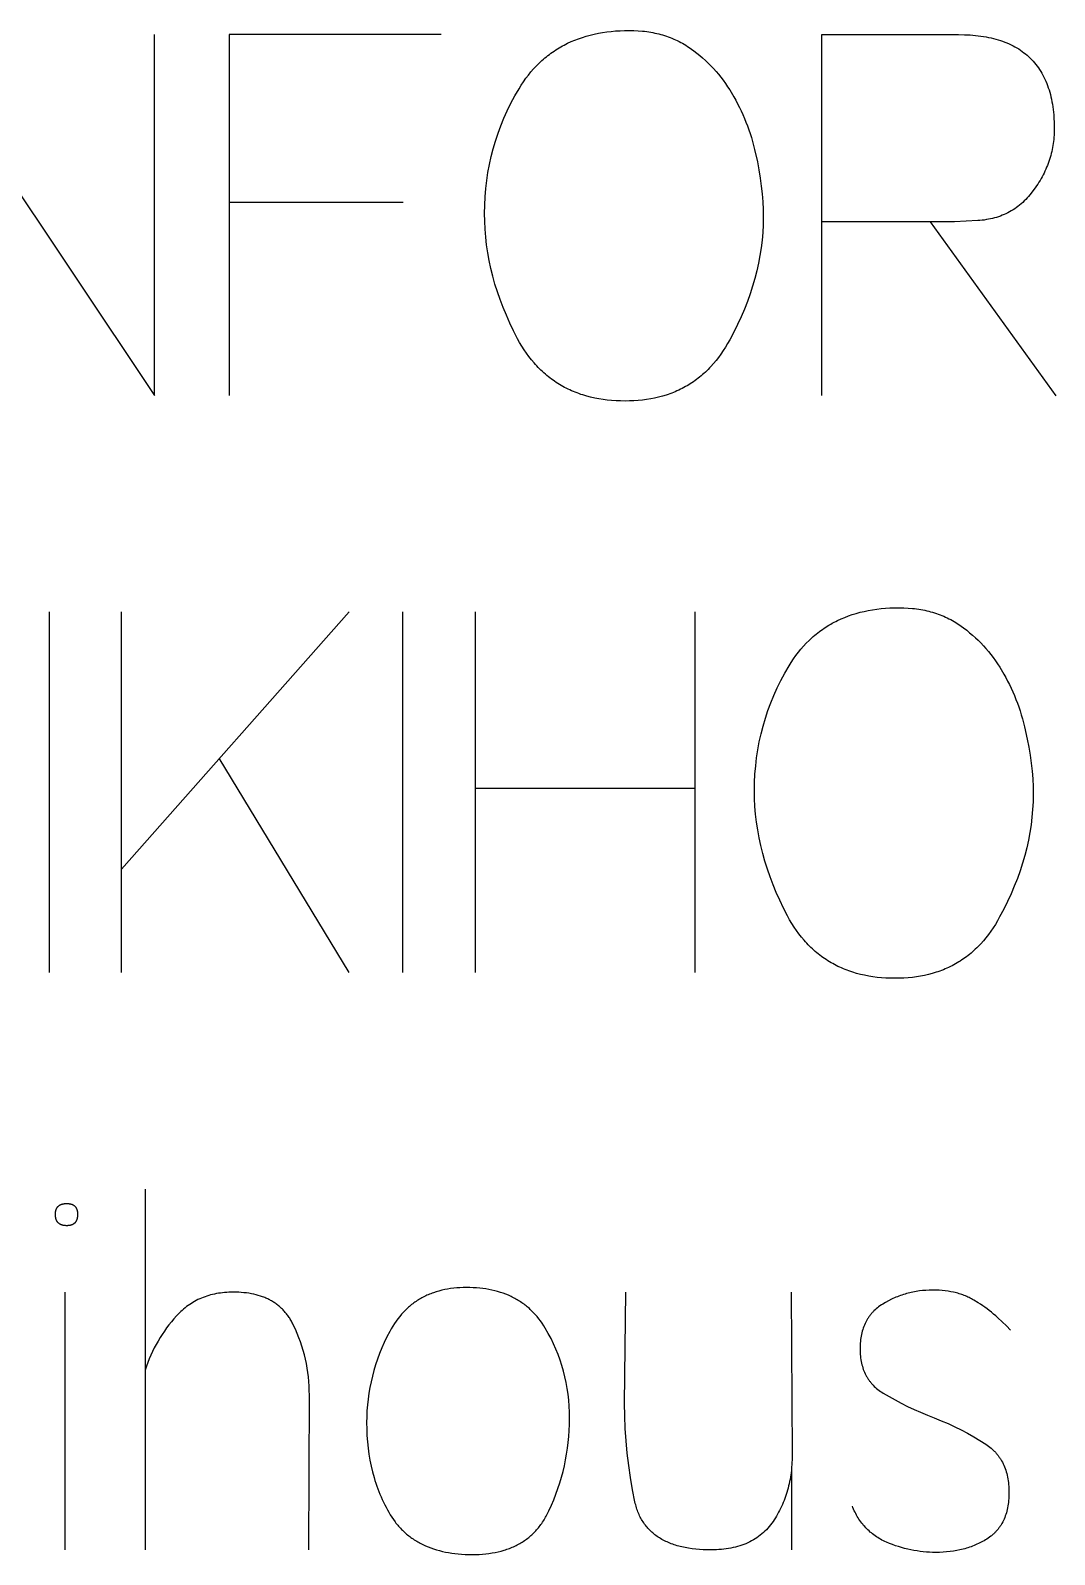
# Model space of a CAD drawing. Header units: millimetres. Extents: x -1220 to 1220, y -1270 to 3560.
# Drawn here: x -182.2 to 28, y 2300.1 to 2612.7 of the extents above; entities that cross this region are included whole.
import ezdxf

# ---------------------------------------------------------------- set-up
doc = ezdxf.new("R2010")
doc.units = ezdxf.units.MM
doc.layers.add('TC', color=220, linetype='Continuous', true_color=0xff00bb)

msp = doc.modelspace()

# ---------------------------------------------------------------- linework, layer by layer
at = {"layer": 'TC'}
for points in [[(-206.25, 2537.84), (-206.25, 2611.84), (-156.77, 2537.84), (-156.77, 2611.84)], [(-97.89, 2611.84), (-141.45, 2611.84), (-141.45, 2537.84)], [(-19.77, 2537.84), (-19.77, 2611.84), (8.25, 2611.84), (9.46, 2611.82), (10.63, 2611.76), (11.2, 2611.72), (11.76, 2611.67), (12.31, 2611.61), (12.85, 2611.53), (13.39, 2611.45), (13.91, 2611.36), (14.42, 2611.27), (14.93, 2611.16), (15.42, 2611.04), (15.91, 2610.91), (16.38, 2610.77), (16.85, 2610.63), (17.3, 2610.47), (17.75, 2610.31), (18.19, 2610.13), (18.62, 2609.95), (19.03, 2609.75), (19.44, 2609.55), (19.84, 2609.34), (20.23, 2609.12), (20.61, 2608.89), (20.98, 2608.64), (21.34, 2608.39), (21.69, 2608.13), (22.03, 2607.86), (22.36, 2607.59), (22.68, 2607.3), (22.99, 2607), (23.3, 2606.69), (23.59, 2606.38), (23.87, 2606.05), (24.15, 2605.72), (24.41, 2605.37), (24.66, 2605.02), (24.91, 2604.65), (25.14, 2604.28), (25.37, 2603.9), (25.59, 2603.51), (25.79, 2603.1), (25.99, 2602.69), (26.18, 2602.27), (26.35, 2601.84), (26.52, 2601.4), (26.68, 2600.95), (26.83, 2600.5), (26.97, 2600.03), (27.1, 2599.55), (27.22, 2599.07), (27.33, 2598.57), (27.43, 2598.06), (27.52, 2597.55), (27.6, 2597.03), (27.67, 2596.49), (27.74, 2595.95), (27.79, 2595.4), (27.83, 2594.83), (27.89, 2593.68), (27.91, 2592.49), (27.9, 2592.06), (27.89, 2591.62), (27.87, 2591.19), (27.84, 2590.77), (27.8, 2590.34), (27.75, 2589.92), (27.7, 2589.49), (27.63, 2589.08), (27.56, 2588.66), (27.48, 2588.24), (27.38, 2587.83), (27.28, 2587.42), (27.18, 2587.01), (27.06, 2586.61), (26.93, 2586.21), (26.8, 2585.8), (26.66, 2585.41), (26.5, 2585.01), (26.34, 2584.62), (26.17, 2584.22), (26, 2583.83), (25.81, 2583.45), (25.62, 2583.06), (25.41, 2582.68), (25.2, 2582.3), (24.98, 2581.92), (24.75, 2581.55), (24.51, 2581.17), (24.26, 2580.8), (24.01, 2580.43), (23.74, 2580.06), (23.2, 2579.34), (22.92, 2578.99), (22.63, 2578.66), (22.34, 2578.33), (22.04, 2578.02), (21.74, 2577.72), (21.43, 2577.42), (21.11, 2577.14), (20.79, 2576.87), (20.46, 2576.61), (20.13, 2576.36), (19.79, 2576.13), (19.44, 2575.9), (19.09, 2575.68), (18.73, 2575.48), (18.37, 2575.29), (18, 2575.1), (17.62, 2574.93), (17.24, 2574.77), (16.85, 2574.62), (16.46, 2574.48), (16.06, 2574.35), (15.65, 2574.24), (15.24, 2574.13), (14.83, 2574.03), (14.4, 2573.95), (13.97, 2573.88), (13.54, 2573.81), (13.1, 2573.76), (12.65, 2573.72), (12.19, 2573.69), (7.4, 2573.46), (2.43, 2573.46), (-19.66, 2573.46)], [(-105.71, 2577.37), (-141.45, 2577.37)], [(2.43, 2573.46), (28.23, 2537.73)], [(-178.34, 2493.44), (-178.34, 2419.44)], [(-163.54, 2440.69), (-116.81, 2493.44)], [(-163.54, 2419.44), (-163.54, 2493.44)], [(-105.82, 2493.44), (-105.82, 2419.44)], [(-90.91, 2493.44), (-90.91, 2419.44)], [(-45.77, 2419.44), (-45.77, 2493.44)], [(-116.81, 2419.44), (-143.45, 2463.41)], [(-45.77, 2457.18), (-90.91, 2457.18)], [(-158.68, 2375.04), (-158.68, 2301.04)], [(-175.17, 2353.89), (-175.17, 2301.04)], [(-125.06, 2301.04), (-124.95, 2332.75), (-124.97, 2333.7), (-125.01, 2334.64), (-125.07, 2335.58), (-125.16, 2336.5), (-125.27, 2337.43), (-125.41, 2338.34), (-125.58, 2339.25), (-125.77, 2340.15), (-125.99, 2341.05), (-126.23, 2341.94), (-126.5, 2342.82), (-126.8, 2343.69), (-127.12, 2344.56), (-127.46, 2345.42), (-127.83, 2346.28), (-128.33, 2347.34), (-128.44, 2347.54), (-128.54, 2347.75), (-128.65, 2347.95), (-128.76, 2348.14), (-128.88, 2348.34), (-129, 2348.53), (-129.12, 2348.71), (-129.24, 2348.9), (-129.37, 2349.08), (-129.5, 2349.25), (-129.63, 2349.43), (-129.77, 2349.6), (-129.91, 2349.76), (-130.05, 2349.93), (-130.19, 2350.09), (-130.34, 2350.25), (-130.49, 2350.4), (-130.65, 2350.55), (-130.8, 2350.7), (-130.96, 2350.84), (-131.12, 2350.98), (-131.29, 2351.12), (-131.46, 2351.25), (-131.63, 2351.38), (-131.8, 2351.51), (-131.98, 2351.63), (-132.16, 2351.75), (-132.34, 2351.87), (-132.53, 2351.98), (-132.72, 2352.1), (-132.91, 2352.2), (-133.1, 2352.31), (-133.3, 2352.41), (-133.5, 2352.5), (-133.71, 2352.6), (-133.91, 2352.69), (-134.12, 2352.78), (-134.33, 2352.86), (-134.55, 2352.94), (-134.77, 2353.02), (-134.99, 2353.09), (-135.44, 2353.23), (-135.9, 2353.36), (-136.38, 2353.47), (-136.86, 2353.57), (-137.36, 2353.66), (-137.87, 2353.73), (-138.39, 2353.79), (-138.93, 2353.83), (-139.47, 2353.87), (-140.03, 2353.89), (-140.6, 2353.89), (-141.05, 2353.89), (-141.49, 2353.88), (-141.92, 2353.85), (-142.35, 2353.82), (-142.78, 2353.78), (-143.2, 2353.72), (-143.61, 2353.66), (-144.02, 2353.59), (-144.43, 2353.51), (-144.82, 2353.42), (-145.22, 2353.32), (-145.6, 2353.21), (-145.99, 2353.09), (-146.36, 2352.96), (-146.73, 2352.83), (-147.1, 2352.68), (-147.46, 2352.52), (-147.82, 2352.36), (-148.17, 2352.18), (-148.51, 2351.99), (-148.85, 2351.8), (-149.18, 2351.6), (-149.51, 2351.38), (-149.84, 2351.16), (-150.15, 2350.93), (-150.47, 2350.68), (-150.77, 2350.43), (-151.08, 2350.17), (-151.37, 2349.9), (-151.66, 2349.62), (-151.95, 2349.33), (-152.23, 2349.03), (-152.76, 2348.43), (-153.28, 2347.82), (-153.78, 2347.19), (-154.26, 2346.55), (-154.72, 2345.9), (-155.17, 2345.24), (-155.6, 2344.57), (-156.01, 2343.88), (-156.4, 2343.18), (-156.78, 2342.47), (-157.14, 2341.74), (-157.48, 2341), (-157.81, 2340.25), (-158.11, 2339.49), (-158.4, 2338.72), (-158.68, 2337.93)], [(-26.11, 2353.89), (-25.9, 2320.7), (-25.9, 2319.72), (-25.94, 2318.75), (-26, 2317.8), (-26.05, 2317.33), (-26.1, 2316.86), (-26.17, 2316.4), (-26.24, 2315.94), (-26.31, 2315.49), (-26.4, 2315.04), (-26.49, 2314.59), (-26.6, 2314.15), (-26.71, 2313.71), (-26.82, 2313.27), (-26.95, 2312.84), (-27.09, 2312.42), (-27.23, 2311.99), (-27.38, 2311.57), (-27.54, 2311.16), (-27.7, 2310.75), (-27.88, 2310.34), (-28.06, 2309.94), (-28.25, 2309.54), (-28.45, 2309.14), (-28.66, 2308.75), (-28.87, 2308.36), (-29.09, 2307.98), (-29.32, 2307.6), (-29.56, 2307.22), (-29.81, 2306.85), (-30.07, 2306.49), (-30.33, 2306.15), (-30.61, 2305.81), (-30.89, 2305.49), (-31.18, 2305.18), (-31.48, 2304.88), (-31.79, 2304.59), (-32.11, 2304.31), (-32.44, 2304.04), (-32.78, 2303.79), (-33.12, 2303.54), (-33.48, 2303.31), (-33.84, 2303.09), (-34.22, 2302.88), (-34.6, 2302.68), (-34.99, 2302.49), (-35.39, 2302.31), (-35.8, 2302.15), (-36.22, 2302), (-36.65, 2301.85), (-37.09, 2301.72), (-37.53, 2301.6), (-37.99, 2301.5), (-38.45, 2301.4), (-38.93, 2301.32), (-39.41, 2301.24), (-39.9, 2301.18), (-40.4, 2301.13), (-40.91, 2301.09), (-41.43, 2301.06), (-41.96, 2301.04), (-42.5, 2301.04), (-43.32, 2301.05), (-44.13, 2301.08), (-44.92, 2301.12), (-45.68, 2301.19), (-46.42, 2301.28), (-47.14, 2301.38), (-47.83, 2301.51), (-48.51, 2301.65), (-48.84, 2301.73), (-49.16, 2301.81), (-49.48, 2301.9), (-49.79, 2302), (-50.1, 2302.1), (-50.4, 2302.2), (-50.7, 2302.31), (-50.99, 2302.42), (-51.28, 2302.54), (-51.56, 2302.66), (-51.83, 2302.79), (-52.1, 2302.92), (-52.36, 2303.06), (-52.62, 2303.2), (-52.87, 2303.34), (-53.12, 2303.49), (-53.36, 2303.65), (-53.6, 2303.81), (-53.83, 2303.98), (-54.06, 2304.15), (-54.27, 2304.32), (-54.49, 2304.5), (-54.7, 2304.69), (-54.9, 2304.88), (-55.1, 2305.07), (-55.29, 2305.27), (-55.48, 2305.48), (-55.66, 2305.68), (-55.84, 2305.9), (-56.01, 2306.12), (-56.17, 2306.34), (-56.33, 2306.57), (-56.49, 2306.8), (-56.64, 2307.04), (-56.78, 2307.28), (-56.92, 2307.53), (-57.05, 2307.78), (-57.18, 2308.04), (-57.3, 2308.3), (-57.41, 2308.56), (-57.52, 2308.84), (-57.63, 2309.11), (-57.73, 2309.39), (-57.82, 2309.68), (-57.91, 2309.97), (-57.99, 2310.26), (-58.07, 2310.56), (-58.14, 2310.87), (-58.64, 2313.36), (-59.07, 2315.86), (-59.43, 2318.37), (-59.73, 2320.88), (-59.96, 2323.41), (-60.12, 2325.95), (-60.22, 2328.5), (-60.26, 2331.06), (-60.05, 2353.89)], [(18.92, 2346.07), (18.07, 2346.97), (17.21, 2347.83), (16.34, 2348.64), (15.9, 2349.03), (15.46, 2349.4), (15.02, 2349.77), (14.57, 2350.12), (14.12, 2350.46), (13.67, 2350.79), (13.22, 2351.11), (12.76, 2351.41), (12.3, 2351.71), (11.38, 2352.27), (11.15, 2352.41), (10.92, 2352.54), (10.68, 2352.66), (10.43, 2352.78), (10.19, 2352.9), (9.94, 2353.01), (9.68, 2353.12), (9.43, 2353.22), (9.17, 2353.32), (8.91, 2353.41), (8.64, 2353.5), (8.37, 2353.58), (8.1, 2353.66), (7.82, 2353.74), (7.54, 2353.81), (7.26, 2353.87), (6.69, 2353.99), (6.1, 2354.09), (5.5, 2354.17), (4.88, 2354.24), (4.26, 2354.28), (3.61, 2354.31), (2.96, 2354.32), (2.26, 2354.31), (1.57, 2354.27), (0.89, 2354.22), (0.22, 2354.14), (-0.45, 2354.04), (-1.11, 2353.92), (-1.43, 2353.85), (-1.76, 2353.77), (-2.08, 2353.69), (-2.4, 2353.6), (-2.72, 2353.51), (-3.04, 2353.41), (-3.36, 2353.31), (-3.67, 2353.2), (-3.98, 2353.09), (-4.29, 2352.97), (-4.6, 2352.84), (-4.91, 2352.71), (-5.21, 2352.57), (-5.52, 2352.43), (-6.12, 2352.13), (-6.71, 2351.81), (-7.29, 2351.46), (-7.58, 2351.28), (-7.86, 2351.09), (-8.13, 2350.9), (-8.38, 2350.69), (-8.63, 2350.49), (-8.87, 2350.27), (-9.11, 2350.05), (-9.22, 2349.93), (-9.33, 2349.82), (-9.44, 2349.7), (-9.54, 2349.58), (-9.65, 2349.46), (-9.75, 2349.34), (-9.85, 2349.21), (-9.94, 2349.09), (-10.04, 2348.96), (-10.13, 2348.83), (-10.22, 2348.7), (-10.31, 2348.57), (-10.39, 2348.43), (-10.47, 2348.3), (-10.55, 2348.16), (-10.63, 2348.02), (-10.71, 2347.88), (-10.78, 2347.74), (-10.92, 2347.45), (-11.06, 2347.15), (-11.18, 2346.84), (-11.29, 2346.53), (-11.4, 2346.21), (-11.49, 2345.89), (-11.58, 2345.56), (-11.65, 2345.22), (-11.72, 2344.87), (-11.78, 2344.52), (-11.83, 2344.16), (-11.87, 2343.8), (-11.9, 2343.42), (-11.93, 2343.04), (-11.94, 2342.66), (-11.95, 2342.27), (-11.94, 2341.88), (-11.93, 2341.5), (-11.9, 2341.13), (-11.87, 2340.76), (-11.83, 2340.4), (-11.78, 2340.05), (-11.72, 2339.7), (-11.65, 2339.36), (-11.57, 2339.02), (-11.48, 2338.7), (-11.38, 2338.38), (-11.28, 2338.06), (-11.16, 2337.76), (-11.03, 2337.46), (-10.9, 2337.16), (-10.83, 2337.02), (-10.76, 2336.87), (-10.68, 2336.73), (-10.6, 2336.59), (-10.52, 2336.46), (-10.44, 2336.32), (-10.36, 2336.18), (-10.27, 2336.05), (-10.18, 2335.92), (-10.09, 2335.79), (-9.99, 2335.66), (-9.9, 2335.54), (-9.8, 2335.41), (-9.7, 2335.29), (-9.59, 2335.17), (-9.49, 2335.05), (-9.38, 2334.93), (-9.27, 2334.81), (-9.04, 2334.58), (-8.8, 2334.36), (-8.56, 2334.15), (-8.3, 2333.94), (-8.04, 2333.74), (-7.76, 2333.54), (-7.48, 2333.36), (-7.19, 2333.17), (-5.98, 2332.47), (-4.75, 2331.79), (-3.49, 2331.12), (-2.19, 2330.48), (-0.87, 2329.85), (0.48, 2329.25), (1.87, 2328.66), (3.28, 2328.1), (4.71, 2327.53), (6.12, 2326.93), (7.49, 2326.3), (8.83, 2325.64), (10.13, 2324.95), (11.4, 2324.23), (12.64, 2323.49), (13.85, 2322.71), (14.14, 2322.51), (14.43, 2322.31), (14.7, 2322.1), (14.96, 2321.88), (15.22, 2321.66), (15.47, 2321.42), (15.59, 2321.31), (15.7, 2321.19), (15.82, 2321.06), (15.93, 2320.94), (16.04, 2320.81), (16.15, 2320.68), (16.25, 2320.55), (16.36, 2320.42), (16.46, 2320.29), (16.56, 2320.15), (16.65, 2320.01), (16.75, 2319.87), (16.84, 2319.73), (16.93, 2319.59), (17.1, 2319.3), (17.26, 2319), (17.42, 2318.69), (17.56, 2318.38), (17.7, 2318.06), (17.82, 2317.73), (17.94, 2317.39), (18.04, 2317.05), (18.14, 2316.69), (18.23, 2316.34), (18.31, 2315.97), (18.38, 2315.6), (18.44, 2315.21), (18.49, 2314.83), (18.53, 2314.43), (18.56, 2314.03), (18.59, 2313.62), (18.6, 2313.2), (18.61, 2312.77), (18.6, 2312.36), (18.59, 2311.95), (18.57, 2311.56), (18.54, 2311.17), (18.5, 2310.78), (18.45, 2310.41), (18.39, 2310.04), (18.32, 2309.68), (18.25, 2309.33), (18.16, 2308.98), (18.07, 2308.64), (17.97, 2308.31), (17.86, 2307.99), (17.74, 2307.67), (17.61, 2307.36), (17.47, 2307.06), (17.32, 2306.77), (17.17, 2306.48), (17.09, 2306.34), (17, 2306.2), (16.92, 2306.07), (16.83, 2305.93), (16.74, 2305.8), (16.65, 2305.67), (16.55, 2305.54), (16.46, 2305.41), (16.36, 2305.29), (16.26, 2305.16), (16.15, 2305.04), (16.05, 2304.92), (15.94, 2304.8), (15.83, 2304.69), (15.72, 2304.57), (15.61, 2304.46), (15.49, 2304.35), (15.37, 2304.24), (15.25, 2304.13), (15.13, 2304.03), (15, 2303.93), (14.87, 2303.83), (14.61, 2303.63), (14.34, 2303.44), (14.06, 2303.26), (13.78, 2303.09), (13.5, 2302.92), (13.21, 2302.77), (12.93, 2302.61), (12.63, 2302.47), (12.34, 2302.32), (12.04, 2302.19), (11.74, 2302.05), (11.44, 2301.93), (11.13, 2301.81), (10.82, 2301.69), (10.51, 2301.58), (10.19, 2301.48), (9.87, 2301.38), (9.55, 2301.28), (9.22, 2301.2), (8.9, 2301.11), (8.56, 2301.03), (7.89, 2300.89), (7.21, 2300.78), (6.51, 2300.68), (5.8, 2300.61), (5.08, 2300.55), (4.34, 2300.52), (3.59, 2300.51), (2.95, 2300.52), (2.3, 2300.54), (1.66, 2300.58), (1.02, 2300.64), (0.38, 2300.71), (-0.26, 2300.81), (-0.9, 2300.91), (-1.53, 2301.04), (-2.17, 2301.18), (-2.8, 2301.33), (-3.43, 2301.51), (-4.06, 2301.7), (-4.68, 2301.9), (-5.31, 2302.13), (-5.93, 2302.37), (-6.55, 2302.62), (-6.86, 2302.76), (-7.16, 2302.91), (-7.46, 2303.06), (-7.75, 2303.22), (-8.03, 2303.39), (-8.31, 2303.56), (-8.59, 2303.74), (-8.85, 2303.92), (-9.11, 2304.11), (-9.37, 2304.3), (-9.62, 2304.5), (-9.86, 2304.7), (-10.1, 2304.91), (-10.33, 2305.13), (-10.56, 2305.35), (-10.78, 2305.58), (-11, 2305.82), (-11.21, 2306.06), (-11.41, 2306.3), (-11.61, 2306.55), (-11.8, 2306.81), (-11.99, 2307.07), (-12.17, 2307.34), (-12.34, 2307.62), (-12.51, 2307.9), (-12.67, 2308.18), (-12.83, 2308.48), (-12.98, 2308.77), (-13.13, 2309.08), (-13.27, 2309.39), (-13.4, 2309.7), (-13.53, 2310.02)], [(-26.01, 2318.06), (-26.01, 2301.04)]]:
    msp.add_lwpolyline(points, dxfattribs=at)
for points in [[(-59.31, 2612.68), (-58.39, 2612.67), (-57.49, 2612.62), (-56.61, 2612.55), (-56.17, 2612.51), (-55.74, 2612.45), (-55.32, 2612.39), (-54.9, 2612.32), (-54.48, 2612.25), (-54.07, 2612.16), (-53.66, 2612.07), (-53.26, 2611.97), (-52.86, 2611.87), (-52.46, 2611.76), (-52.07, 2611.64), (-51.68, 2611.51), (-51.3, 2611.38), (-50.92, 2611.24), (-50.55, 2611.09), (-50.18, 2610.93), (-49.81, 2610.77), (-49.45, 2610.6), (-49.1, 2610.42), (-48.75, 2610.24), (-48.4, 2610.05), (-48.06, 2609.85), (-47.72, 2609.64), (-47.38, 2609.43), (-47.05, 2609.21), (-46.09, 2608.53), (-45.46, 2608.05), (-44.85, 2607.56), (-44.25, 2607.06), (-43.67, 2606.54), (-43.11, 2606), (-42.56, 2605.45), (-42.02, 2604.89), (-41.5, 2604.3), (-40.99, 2603.71), (-40.5, 2603.09), (-40.03, 2602.46), (-39.56, 2601.82), (-39.12, 2601.15), (-38.69, 2600.48), (-37.85, 2599.08), (-37.45, 2598.37), (-37.07, 2597.64), (-36.7, 2596.91), (-36.34, 2596.17), (-36, 2595.42), (-35.67, 2594.66), (-35.36, 2593.89), (-35.06, 2593.11), (-34.78, 2592.33), (-34.52, 2591.53), (-34.26, 2590.73), (-34.03, 2589.91), (-33.81, 2589.09), (-33.6, 2588.26), (-33.03, 2585.73), (-32.71, 2584.07), (-32.44, 2582.42), (-32.22, 2580.78), (-32.04, 2579.17), (-31.92, 2577.57), (-31.84, 2575.98), (-31.82, 2574.41), (-31.85, 2572.84), (-31.93, 2571.27), (-32.06, 2569.7), (-32.25, 2568.12), (-32.49, 2566.55), (-32.79, 2564.98), (-33.13, 2563.41), (-33.54, 2561.83), (-33.99, 2560.26), (-34.5, 2558.69), (-35.07, 2557.12), (-35.68, 2555.54), (-36.36, 2553.97), (-37.08, 2552.4), (-37.86, 2550.83), (-38.69, 2549.25), (-39.12, 2548.48), (-39.57, 2547.73), (-40.03, 2547.01), (-40.51, 2546.31), (-41, 2545.63), (-41.51, 2544.98), (-42.03, 2544.35), (-42.57, 2543.75), (-42.84, 2543.46), (-43.12, 2543.17), (-43.41, 2542.89), (-43.69, 2542.62), (-43.98, 2542.35), (-44.28, 2542.09), (-44.58, 2541.84), (-44.88, 2541.59), (-45.19, 2541.35), (-45.5, 2541.11), (-45.81, 2540.88), (-46.13, 2540.65), (-46.45, 2540.44), (-46.78, 2540.22), (-47.11, 2540.02), (-47.44, 2539.82), (-47.78, 2539.63), (-48.12, 2539.44), (-48.46, 2539.26), (-48.81, 2539.08), (-49.16, 2538.91), (-49.52, 2538.75), (-49.88, 2538.59), (-50.25, 2538.44), (-50.61, 2538.3), (-50.99, 2538.16), (-51.36, 2538.03), (-51.74, 2537.9), (-52.51, 2537.67), (-53.3, 2537.46), (-54.1, 2537.28), (-54.92, 2537.12), (-55.75, 2536.98), (-56.6, 2536.87), (-57.47, 2536.78), (-58.35, 2536.72), (-59.24, 2536.69), (-60.15, 2536.67), (-61.09, 2536.69), (-62.02, 2536.72), (-62.93, 2536.79), (-63.83, 2536.87), (-64.7, 2536.99), (-65.57, 2537.12), (-66.41, 2537.29), (-67.24, 2537.47), (-68.05, 2537.69), (-68.85, 2537.92), (-69.24, 2538.05), (-69.63, 2538.19), (-70.01, 2538.33), (-70.39, 2538.47), (-70.77, 2538.63), (-71.14, 2538.79), (-71.51, 2538.95), (-71.87, 2539.12), (-72.23, 2539.3), (-72.59, 2539.48), (-72.94, 2539.68), (-73.29, 2539.87), (-73.63, 2540.07), (-73.97, 2540.28), (-74.3, 2540.5), (-74.63, 2540.72), (-74.96, 2540.95), (-75.28, 2541.18), (-75.6, 2541.42), (-75.92, 2541.67), (-76.23, 2541.92), (-76.53, 2542.18), (-76.84, 2542.45), (-77.14, 2542.72), (-77.43, 2543), (-77.72, 2543.28), (-78.01, 2543.57), (-78.29, 2543.87), (-78.57, 2544.17), (-78.84, 2544.48), (-79.37, 2545.12), (-79.89, 2545.78), (-80.4, 2546.47), (-80.88, 2547.18), (-81.35, 2547.92), (-81.81, 2548.68), (-82.25, 2549.47), (-83.06, 2551.06), (-83.83, 2552.67), (-84.54, 2554.27), (-85.21, 2555.87), (-85.81, 2557.47), (-86.37, 2559.07), (-86.87, 2560.68), (-87.32, 2562.28), (-87.72, 2563.89), (-88.06, 2565.5), (-88.35, 2567.1), (-88.59, 2568.71), (-88.77, 2570.32), (-88.91, 2571.93), (-88.98, 2573.54), (-89.01, 2575.15), (-88.98, 2576.86), (-88.9, 2578.56), (-88.76, 2580.24), (-88.57, 2581.91), (-88.32, 2583.56), (-88.02, 2585.19), (-87.66, 2586.81), (-87.24, 2588.42), (-86.77, 2590.01), (-86.24, 2591.59), (-85.66, 2593.15), (-85.03, 2594.7), (-84.34, 2596.23), (-83.59, 2597.75), (-82.79, 2599.25), (-81.93, 2600.74), (-81.47, 2601.47), (-81, 2602.18), (-80.51, 2602.87), (-80, 2603.54), (-79.48, 2604.18), (-78.94, 2604.8), (-78.39, 2605.39), (-77.82, 2605.96), (-77.53, 2606.24), (-77.23, 2606.51), (-76.93, 2606.78), (-76.63, 2607.04), (-76.32, 2607.29), (-76.01, 2607.54), (-75.7, 2607.78), (-75.38, 2608.02), (-75.05, 2608.25), (-74.73, 2608.47), (-74.4, 2608.69), (-74.06, 2608.9), (-73.72, 2609.11), (-73.38, 2609.31), (-73.03, 2609.51), (-72.68, 2609.7), (-72.32, 2609.88), (-71.96, 2610.06), (-71.23, 2610.4), (-70.48, 2610.71), (-69.72, 2611), (-68.94, 2611.27), (-68.15, 2611.52), (-67.33, 2611.74), (-66.51, 2611.94), (-65.66, 2612.11), (-64.8, 2612.26), (-63.93, 2612.39), (-63.04, 2612.5), (-62.13, 2612.58), (-61.2, 2612.64), (-60.26, 2612.67)], [(-3.91, 2494.28), (-2.99, 2494.27), (-2.1, 2494.22), (-1.21, 2494.15), (-0.78, 2494.11), (-0.35, 2494.05), (0.08, 2493.99), (0.5, 2493.92), (0.91, 2493.85), (1.33, 2493.76), (1.74, 2493.67), (2.14, 2493.57), (2.54, 2493.47), (2.93, 2493.36), (3.32, 2493.24), (3.71, 2493.11), (4.09, 2492.98), (4.47, 2492.84), (4.85, 2492.69), (5.21, 2492.53), (5.58, 2492.37), (5.94, 2492.2), (6.3, 2492.02), (6.65, 2491.84), (7, 2491.65), (7.34, 2491.45), (7.68, 2491.24), (8.01, 2491.03), (8.34, 2490.81), (9.31, 2490.13), (9.93, 2489.65), (10.54, 2489.16), (11.14, 2488.66), (11.72, 2488.14), (12.29, 2487.6), (12.84, 2487.05), (13.37, 2486.49), (13.89, 2485.9), (14.4, 2485.31), (14.89, 2484.69), (15.37, 2484.06), (15.83, 2483.42), (16.28, 2482.75), (16.71, 2482.08), (17.54, 2480.68), (17.94, 2479.97), (18.33, 2479.24), (18.7, 2478.51), (19.05, 2477.77), (19.4, 2477.02), (19.72, 2476.26), (20.03, 2475.49), (20.33, 2474.71), (20.61, 2473.93), (20.88, 2473.13), (21.13, 2472.33), (21.37, 2471.51), (21.59, 2470.69), (21.8, 2469.86), (22.36, 2467.33), (22.68, 2465.67), (22.96, 2464.02), (23.18, 2462.38), (23.35, 2460.77), (23.48, 2459.17), (23.55, 2457.58), (23.57, 2456.01), (23.55, 2454.44), (23.47, 2452.87), (23.33, 2451.3), (23.15, 2449.72), (22.9, 2448.15), (22.61, 2446.58), (22.26, 2445.01), (21.86, 2443.43), (21.4, 2441.86), (20.89, 2440.29), (20.33, 2438.72), (19.71, 2437.14), (19.04, 2435.57), (18.31, 2434), (17.54, 2432.43), (16.7, 2430.85), (16.27, 2430.08), (15.83, 2429.33), (15.36, 2428.61), (14.89, 2427.91), (14.4, 2427.23), (13.89, 2426.58), (13.36, 2425.95), (12.82, 2425.35), (12.55, 2425.06), (12.27, 2424.77), (11.99, 2424.49), (11.7, 2424.22), (11.41, 2423.95), (11.11, 2423.69), (10.82, 2423.44), (10.51, 2423.19), (10.21, 2422.95), (9.9, 2422.71), (9.58, 2422.48), (9.27, 2422.25), (8.94, 2422.04), (8.62, 2421.82), (8.29, 2421.62), (7.96, 2421.42), (7.62, 2421.23), (7.28, 2421.04), (6.93, 2420.86), (6.58, 2420.68), (6.23, 2420.51), (5.87, 2420.35), (5.51, 2420.19), (5.15, 2420.04), (4.78, 2419.9), (4.41, 2419.76), (4.03, 2419.63), (3.65, 2419.5), (2.88, 2419.27), (2.09, 2419.06), (1.29, 2418.88), (0.47, 2418.72), (-0.36, 2418.58), (-1.21, 2418.47), (-2.07, 2418.38), (-2.95, 2418.32), (-3.85, 2418.29), (-4.76, 2418.27), (-5.7, 2418.29), (-6.63, 2418.32), (-7.54, 2418.39), (-8.43, 2418.47), (-9.31, 2418.59), (-10.17, 2418.72), (-11.02, 2418.89), (-11.85, 2419.07), (-12.66, 2419.29), (-13.46, 2419.52), (-13.85, 2419.65), (-14.24, 2419.79), (-14.62, 2419.93), (-15, 2420.07), (-15.38, 2420.23), (-15.75, 2420.39), (-16.11, 2420.55), (-16.48, 2420.72), (-16.84, 2420.9), (-17.19, 2421.08), (-17.54, 2421.28), (-17.89, 2421.47), (-18.23, 2421.67), (-18.57, 2421.88), (-18.91, 2422.1), (-19.24, 2422.32), (-19.57, 2422.55), (-19.89, 2422.78), (-20.21, 2423.02), (-20.52, 2423.27), (-20.83, 2423.52), (-21.14, 2423.78), (-21.44, 2424.05), (-21.74, 2424.32), (-22.04, 2424.6), (-22.33, 2424.88), (-22.61, 2425.17), (-22.89, 2425.47), (-23.17, 2425.77), (-23.45, 2426.08), (-23.98, 2426.72), (-24.5, 2427.38), (-25, 2428.07), (-25.49, 2428.78), (-25.96, 2429.52), (-26.41, 2430.28), (-26.85, 2431.07), (-27.67, 2432.66), (-28.44, 2434.27), (-29.15, 2435.87), (-29.81, 2437.47), (-30.42, 2439.07), (-30.97, 2440.67), (-31.48, 2442.28), (-31.93, 2443.88), (-32.32, 2445.49), (-32.67, 2447.1), (-32.96, 2448.7), (-33.19, 2450.31), (-33.38, 2451.92), (-33.51, 2453.53), (-33.59, 2455.14), (-33.62, 2456.75), (-33.59, 2458.46), (-33.51, 2460.16), (-33.37, 2461.84), (-33.17, 2463.51), (-32.93, 2465.16), (-32.62, 2466.79), (-32.26, 2468.41), (-31.85, 2470.02), (-31.38, 2471.61), (-30.85, 2473.19), (-30.27, 2474.75), (-29.63, 2476.3), (-28.94, 2477.83), (-28.19, 2479.35), (-27.39, 2480.85), (-26.53, 2482.34), (-26.08, 2483.07), (-25.6, 2483.78), (-25.11, 2484.47), (-24.61, 2485.14), (-24.09, 2485.78), (-23.55, 2486.4), (-22.99, 2486.99), (-22.42, 2487.56), (-22.13, 2487.84), (-21.84, 2488.11), (-21.54, 2488.38), (-21.24, 2488.64), (-20.93, 2488.89), (-20.62, 2489.14), (-20.3, 2489.38), (-19.98, 2489.62), (-19.66, 2489.85), (-19.33, 2490.07), (-19, 2490.29), (-18.67, 2490.5), (-18.33, 2490.71), (-17.98, 2490.91), (-17.64, 2491.11), (-17.28, 2491.3), (-16.93, 2491.48), (-16.57, 2491.66), (-15.84, 2492), (-15.09, 2492.31), (-14.33, 2492.6), (-13.55, 2492.87), (-12.75, 2493.12), (-11.94, 2493.34), (-11.11, 2493.54), (-10.27, 2493.71), (-9.41, 2493.86), (-8.53, 2493.99), (-7.64, 2494.1), (-6.73, 2494.18), (-5.81, 2494.24), (-4.87, 2494.27)], [(-174.75, 2372.08), (-174.61, 2372.07), (-174.48, 2372.07), (-174.41, 2372.06), (-174.35, 2372.06), (-174.29, 2372.05), (-174.23, 2372.04), (-174.16, 2372.03), (-174.11, 2372.02), (-174.05, 2372.01), (-173.99, 2372), (-173.94, 2371.99), (-173.88, 2371.97), (-173.83, 2371.96), (-173.77, 2371.94), (-173.72, 2371.92), (-173.67, 2371.9), (-173.62, 2371.88), (-173.57, 2371.86), (-173.53, 2371.84), (-173.48, 2371.81), (-173.44, 2371.79), (-173.39, 2371.76), (-173.35, 2371.74), (-173.31, 2371.71), (-173.27, 2371.68), (-173.23, 2371.65), (-173.19, 2371.62), (-173.15, 2371.59), (-173.12, 2371.56), (-173.08, 2371.52), (-173.05, 2371.49), (-173.01, 2371.45), (-172.98, 2371.41), (-172.95, 2371.37), (-172.92, 2371.33), (-172.89, 2371.29), (-172.86, 2371.25), (-172.84, 2371.21), (-172.81, 2371.17), (-172.79, 2371.12), (-172.76, 2371.07), (-172.74, 2371.03), (-172.72, 2370.98), (-172.7, 2370.93), (-172.68, 2370.88), (-172.66, 2370.83), (-172.65, 2370.78), (-172.63, 2370.72), (-172.62, 2370.67), (-172.6, 2370.61), (-172.59, 2370.55), (-172.58, 2370.5), (-172.57, 2370.44), (-172.56, 2370.38), (-172.55, 2370.32), (-172.54, 2370.25), (-172.54, 2370.19), (-172.53, 2370.13), (-172.53, 2369.99), (-172.53, 2369.86), (-172.53, 2369.71), (-172.53, 2369.58), (-172.54, 2369.44), (-172.55, 2369.38), (-172.56, 2369.31), (-172.57, 2369.25), (-172.58, 2369.19), (-172.59, 2369.13), (-172.6, 2369.07), (-172.62, 2369.01), (-172.63, 2368.95), (-172.65, 2368.89), (-172.66, 2368.84), (-172.68, 2368.79), (-172.7, 2368.73), (-172.72, 2368.68), (-172.74, 2368.63), (-172.76, 2368.58), (-172.79, 2368.53), (-172.81, 2368.49), (-172.84, 2368.44), (-172.86, 2368.39), (-172.89, 2368.35), (-172.92, 2368.31), (-172.95, 2368.27), (-172.98, 2368.23), (-173.01, 2368.19), (-173.05, 2368.15), (-173.08, 2368.11), (-173.12, 2368.08), (-173.15, 2368.04), (-173.19, 2368.01), (-173.23, 2367.98), (-173.27, 2367.95), (-173.31, 2367.92), (-173.35, 2367.89), (-173.39, 2367.86), (-173.44, 2367.83), (-173.48, 2367.81), (-173.53, 2367.78), (-173.57, 2367.76), (-173.62, 2367.74), (-173.67, 2367.72), (-173.72, 2367.7), (-173.77, 2367.68), (-173.83, 2367.66), (-173.88, 2367.64), (-173.94, 2367.63), (-173.99, 2367.61), (-174.05, 2367.6), (-174.11, 2367.59), (-174.16, 2367.58), (-174.23, 2367.57), (-174.29, 2367.56), (-174.35, 2367.55), (-174.41, 2367.55), (-174.48, 2367.54), (-174.54, 2367.54), (-174.61, 2367.53), (-174.75, 2367.53), (-174.89, 2367.53), (-175.03, 2367.54), (-175.09, 2367.55), (-175.16, 2367.55), (-175.23, 2367.56), (-175.29, 2367.57), (-175.35, 2367.58), (-175.42, 2367.59), (-175.48, 2367.6), (-175.54, 2367.61), (-175.59, 2367.63), (-175.65, 2367.64), (-175.71, 2367.66), (-175.76, 2367.68), (-175.82, 2367.7), (-175.87, 2367.72), (-175.92, 2367.74), (-175.97, 2367.76), (-176.02, 2367.78), (-176.07, 2367.81), (-176.12, 2367.83), (-176.16, 2367.86), (-176.21, 2367.89), (-176.25, 2367.92), (-176.29, 2367.95), (-176.34, 2367.98), (-176.38, 2368.01), (-176.41, 2368.04), (-176.45, 2368.08), (-176.49, 2368.11), (-176.53, 2368.15), (-176.56, 2368.19), (-176.59, 2368.23), (-176.63, 2368.27), (-176.66, 2368.31), (-176.69, 2368.35), (-176.72, 2368.39), (-176.74, 2368.44), (-176.77, 2368.49), (-176.8, 2368.53), (-176.82, 2368.58), (-176.84, 2368.63), (-176.87, 2368.68), (-176.89, 2368.73), (-176.91, 2368.79), (-176.93, 2368.84), (-176.94, 2368.89), (-176.96, 2368.95), (-176.98, 2369.01), (-176.99, 2369.07), (-177, 2369.13), (-177.01, 2369.19), (-177.03, 2369.25), (-177.03, 2369.31), (-177.04, 2369.38), (-177.05, 2369.44), (-177.06, 2369.51), (-177.06, 2369.58), (-177.07, 2369.71), (-177.07, 2369.86), (-177.07, 2369.99), (-177.07, 2370.06), (-177.06, 2370.13), (-177.06, 2370.19), (-177.05, 2370.25), (-177.04, 2370.32), (-177.03, 2370.38), (-177.03, 2370.44), (-177.01, 2370.5), (-177, 2370.55), (-176.99, 2370.61), (-176.98, 2370.67), (-176.96, 2370.72), (-176.94, 2370.78), (-176.93, 2370.83), (-176.91, 2370.88), (-176.89, 2370.93), (-176.87, 2370.98), (-176.84, 2371.03), (-176.82, 2371.07), (-176.8, 2371.12), (-176.77, 2371.17), (-176.74, 2371.21), (-176.72, 2371.25), (-176.69, 2371.29), (-176.66, 2371.33), (-176.63, 2371.37), (-176.59, 2371.41), (-176.56, 2371.45), (-176.53, 2371.49), (-176.49, 2371.52), (-176.45, 2371.56), (-176.41, 2371.59), (-176.38, 2371.62), (-176.34, 2371.65), (-176.29, 2371.68), (-176.25, 2371.71), (-176.21, 2371.74), (-176.16, 2371.76), (-176.12, 2371.79), (-176.07, 2371.81), (-176.02, 2371.84), (-175.97, 2371.86), (-175.92, 2371.88), (-175.87, 2371.9), (-175.82, 2371.92), (-175.76, 2371.94), (-175.71, 2371.96), (-175.65, 2371.97), (-175.59, 2371.99), (-175.54, 2372), (-175.48, 2372.01), (-175.42, 2372.02), (-175.35, 2372.03), (-175.29, 2372.04), (-175.23, 2372.05), (-175.16, 2372.06), (-175.03, 2372.07), (-174.89, 2372.07)], [(-92.71, 2354.85), (-93.39, 2354.84), (-94.05, 2354.81), (-94.7, 2354.77), (-95.34, 2354.71), (-95.97, 2354.63), (-96.58, 2354.53), (-97.19, 2354.42), (-97.78, 2354.28), (-98.36, 2354.13), (-98.93, 2353.97), (-99.48, 2353.78), (-99.76, 2353.69), (-100.03, 2353.58), (-100.3, 2353.47), (-100.56, 2353.36), (-100.83, 2353.25), (-101.09, 2353.13), (-101.34, 2353), (-101.6, 2352.87), (-101.85, 2352.74), (-102.09, 2352.6), (-102.34, 2352.46), (-102.58, 2352.31), (-102.82, 2352.16), (-103.05, 2352), (-103.29, 2351.84), (-103.52, 2351.68), (-103.74, 2351.51), (-103.97, 2351.34), (-104.19, 2351.16), (-104.41, 2350.98), (-104.62, 2350.79), (-104.83, 2350.6), (-105.04, 2350.4), (-105.25, 2350.2), (-105.45, 2350), (-105.65, 2349.79), (-105.85, 2349.58), (-106.05, 2349.36), (-106.43, 2348.91), (-106.8, 2348.45), (-107.15, 2347.97), (-107.5, 2347.47), (-107.83, 2346.95), (-108.15, 2346.41), (-108.46, 2345.86), (-109.04, 2344.73), (-109.58, 2343.6), (-110.08, 2342.46), (-110.54, 2341.32), (-110.97, 2340.17), (-111.36, 2339.02), (-111.71, 2337.86), (-112.03, 2336.69), (-112.31, 2335.52), (-112.55, 2334.34), (-112.76, 2333.15), (-112.92, 2331.96), (-113.05, 2330.77), (-113.15, 2329.57), (-113.2, 2328.36), (-113.22, 2327.15), (-113.2, 2325.81), (-113.14, 2324.49), (-113.05, 2323.2), (-112.92, 2321.92), (-112.74, 2320.67), (-112.54, 2319.43), (-112.29, 2318.22), (-112, 2317.03), (-111.68, 2315.85), (-111.51, 2315.28), (-111.32, 2314.7), (-111.13, 2314.13), (-110.92, 2313.57), (-110.71, 2313.01), (-110.48, 2312.46), (-110.25, 2311.91), (-110.01, 2311.37), (-109.76, 2310.83), (-109.5, 2310.3), (-109.23, 2309.78), (-108.95, 2309.25), (-108.66, 2308.74), (-108.36, 2308.23), (-108.04, 2307.72), (-107.71, 2307.24), (-107.36, 2306.77), (-107.19, 2306.54), (-107.01, 2306.32), (-106.82, 2306.1), (-106.64, 2305.88), (-106.45, 2305.67), (-106.25, 2305.46), (-106.05, 2305.25), (-105.85, 2305.05), (-105.65, 2304.86), (-105.44, 2304.66), (-105.23, 2304.48), (-105.02, 2304.29), (-104.8, 2304.11), (-104.58, 2303.93), (-104.36, 2303.76), (-104.13, 2303.59), (-103.9, 2303.43), (-103.66, 2303.27), (-103.43, 2303.11), (-103.19, 2302.96), (-102.94, 2302.81), (-102.69, 2302.66), (-102.44, 2302.52), (-102.19, 2302.38), (-101.67, 2302.12), (-101.14, 2301.87), (-100.59, 2301.64), (-100.03, 2301.43), (-99.46, 2301.23), (-98.88, 2301.05), (-98.28, 2300.88), (-97.66, 2300.73), (-97.04, 2300.59), (-96.4, 2300.48), (-95.75, 2300.37), (-95.08, 2300.28), (-94.4, 2300.21), (-93.71, 2300.16), (-93, 2300.12), (-92.28, 2300.09), (-91.55, 2300.09), (-90.83, 2300.09), (-90.12, 2300.12), (-89.43, 2300.16), (-88.76, 2300.23), (-88.1, 2300.3), (-87.45, 2300.4), (-86.82, 2300.52), (-86.2, 2300.65), (-85.6, 2300.8), (-85.01, 2300.96), (-84.73, 2301.05), (-84.44, 2301.15), (-84.16, 2301.25), (-83.88, 2301.35), (-83.61, 2301.46), (-83.34, 2301.57), (-83.07, 2301.68), (-82.81, 2301.81), (-82.55, 2301.93), (-82.3, 2302.06), (-82.04, 2302.19), (-81.8, 2302.33), (-81.55, 2302.47), (-81.31, 2302.62), (-81.07, 2302.77), (-80.84, 2302.93), (-80.61, 2303.09), (-80.39, 2303.25), (-80.16, 2303.42), (-79.94, 2303.6), (-79.73, 2303.77), (-79.52, 2303.96), (-79.31, 2304.14), (-79.11, 2304.33), (-78.91, 2304.53), (-78.71, 2304.73), (-78.52, 2304.93), (-78.33, 2305.14), (-78.14, 2305.35), (-77.96, 2305.57), (-77.78, 2305.79), (-77.61, 2306.02), (-77.44, 2306.25), (-77.27, 2306.48), (-77.1, 2306.72), (-76.94, 2306.97), (-76.79, 2307.21), (-76.64, 2307.47), (-76.49, 2307.72), (-76.34, 2307.98), (-76.2, 2308.25), (-76.06, 2308.52), (-75.8, 2309.07), (-75.28, 2310.2), (-74.81, 2311.33), (-74.36, 2312.47), (-73.95, 2313.62), (-73.57, 2314.78), (-73.22, 2315.94), (-72.91, 2317.12), (-72.63, 2318.29), (-72.38, 2319.48), (-72.16, 2320.68), (-71.98, 2321.88), (-71.83, 2323.08), (-71.72, 2324.3), (-71.63, 2325.52), (-71.58, 2326.76), (-71.57, 2327.99), (-71.59, 2329.26), (-71.65, 2330.5), (-71.74, 2331.74), (-71.88, 2332.96), (-72.05, 2334.16), (-72.27, 2335.35), (-72.52, 2336.53), (-72.81, 2337.69), (-73.14, 2338.84), (-73.51, 2339.98), (-73.92, 2341.1), (-74.36, 2342.21), (-74.85, 2343.3), (-75.37, 2344.38), (-75.94, 2345.44), (-76.54, 2346.49), (-76.85, 2347.01), (-77.18, 2347.51), (-77.52, 2347.99), (-77.88, 2348.45), (-78.24, 2348.9), (-78.62, 2349.33), (-78.81, 2349.54), (-79.01, 2349.75), (-79.21, 2349.95), (-79.41, 2350.15), (-79.62, 2350.34), (-79.82, 2350.53), (-80.04, 2350.72), (-80.25, 2350.9), (-80.47, 2351.08), (-80.69, 2351.25), (-80.91, 2351.42), (-81.14, 2351.58), (-81.37, 2351.74), (-81.6, 2351.9), (-81.84, 2352.05), (-82.08, 2352.2), (-82.32, 2352.35), (-82.57, 2352.49), (-82.81, 2352.63), (-83.06, 2352.76), (-83.32, 2352.89), (-83.58, 2353.01), (-84.1, 2353.25), (-84.64, 2353.47), (-85.18, 2353.67), (-85.74, 2353.86), (-86.32, 2354.03), (-86.9, 2354.18), (-87.5, 2354.32), (-88.11, 2354.45), (-88.73, 2354.55), (-89.36, 2354.64), (-90.01, 2354.72), (-90.66, 2354.77), (-91.33, 2354.81), (-92.02, 2354.84)]]:
    msp.add_lwpolyline(points, close=True, dxfattribs=at)

doc.saveas('drawing.dxf')
